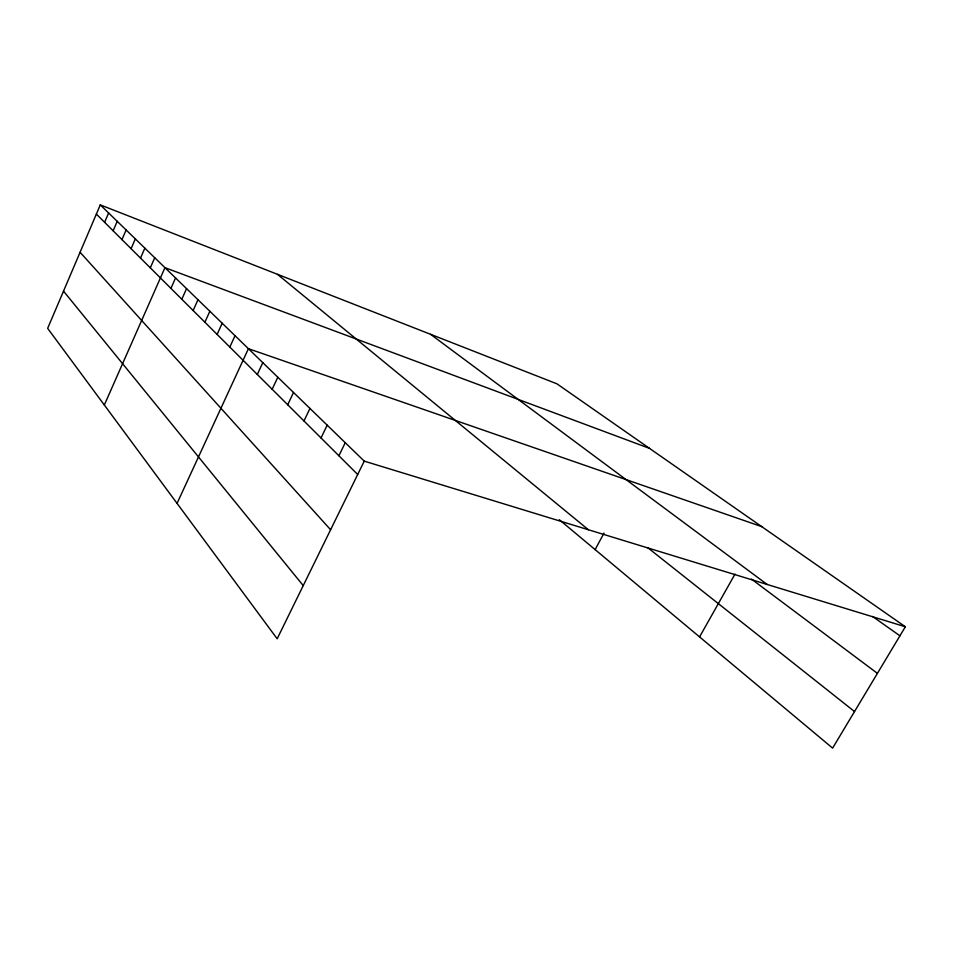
<?xml version="1.0" encoding="UTF-8"?>
<svg xmlns="http://www.w3.org/2000/svg" width="953" height="953" viewBox="0 0 953 953"><rect width="100%" height="100%" fill="white"/><g stroke="black" fill="none" stroke-linecap="round" stroke-linejoin="round"><path stroke-width="1.43" d="M100.279 204.883L47.65 328.356L277.168 638.796L364.237 461.133L100.279 204.883L556.921 383.809L905.35 626.764L832.612 748.117L559.304 519.683M104.616 222.311L108.618 212.972M113.145 230.805L117.219 221.334M121.972 239.596L126.13 229.971M131.085 248.685L135.326 238.917M140.532 258.084L144.856 248.161M150.3 267.829L154.731 257.739M104.33 405.025L164.952 267.674L649.529 448.386M170.932 288.39L175.555 277.966M181.82 299.242L186.562 288.64M193.137 310.511L197.986 299.73M204.895 322.233L209.851 311.262M217.117 334.408L222.192 323.234M229.828 347.083L235.034 335.706M177.055 503.375L248.411 348.691L761.781 526.652M257.31 374.458L262.79 362.652M272.165 389.277L277.811 377.233M287.711 404.763L293.512 392.481M303.983 420.976L309.951 408.432M321.03 437.963L327.177 425.157M338.911 455.772L345.248 442.704M595.125 549.619L604.023 533.049M699.562 636.914L735.013 574.075M364.237 461.133L905.35 626.764M872.603 616.484L899.93 635.806M430.553 334.3L767.153 584.463M751.452 579.067L877.415 673.366M647.921 547.832L854.531 711.546M277.466 274.309L588.394 529.749M96.36 214.08L357.685 474.487M80.088 252.271L330.608 529.749M63.517 291.118L303.233 585.607"/></g></svg>
